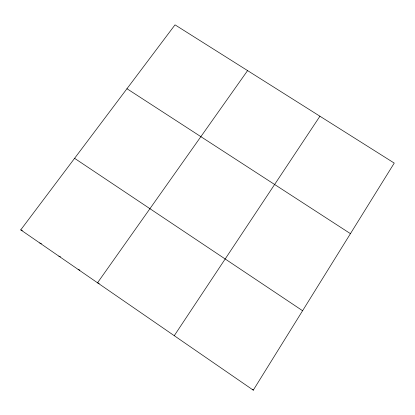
<?xml version="1.0" encoding="UTF-8"?>
<svg xmlns="http://www.w3.org/2000/svg" width="415" height="415" viewBox="0 0 415 415"><rect width="100%" height="100%" fill="white"/><g stroke="black" fill="none" stroke-linecap="round" stroke-linejoin="round"><path stroke-width="0.62" d="M253.28 390.157L394.25 163.09L175.021 24.843L20.75 229.879L253.28 390.157L252.569 389.265M174.259 335.688L319.929 116.226M247.584 70.602L97.525 282.797L99.216 283.378M78.119 269.423L79.888 270.129M58.852 256.143L60.497 256.869M39.731 242.962L41.433 243.766M20.75 229.879L22.363 230.678M126.959 88.722L350.442 233.655M74.591 158.323L302.592 310.721"/></g></svg>
